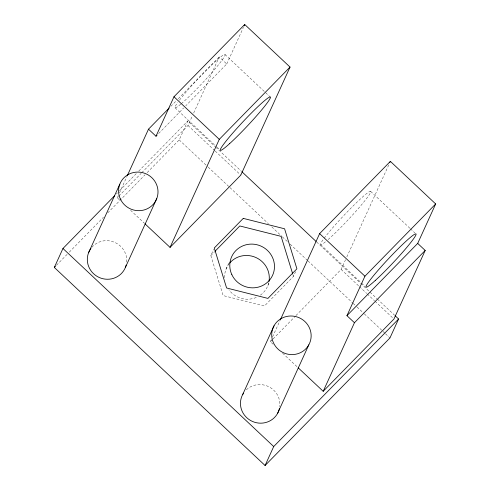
<?xml version="1.0" encoding="UTF-8"?>
<svg xmlns="http://www.w3.org/2000/svg" width="490" height="490" viewBox="0 0 490 490"><rect width="100%" height="100%" fill="white"/><g stroke="black" fill="none" stroke-linecap="round" stroke-linejoin="round"><path stroke-width="0.37" stroke-dasharray="2.45 1.84" d="M119.468 199.846L117.245 197.752L118.188 195.675M119.45 192.907L127.026 176.284M147.178 172.603L179.199 139.895L187.842 120.944L215.159 146.614M141.714 172.762L187.995 125.489L192.411 115.793M193.673 113.025L219.244 56.914L226.748 63.963L185.784 105.797M226.748 63.963L243.469 27.269M295.654 271.558L293.455 276.385L264.471 305.987L223.152 295.58L210.823 255.566L213.646 249.367M225.982 269.267L229.032 262.573M267.926 285.431L269.757 281.419M273.163 344.28L270.388 341.671L271.331 339.595M272.593 336.82L280.17 320.203M295.917 315.591L341.138 269.408L345.554 259.712M346.816 256.944L389.109 164.138M170.839 106.355L176.155 100.922M178.286 98.753L219.244 56.914M158.656 133.513L183.658 107.972M116.326 193.985L117.392 192.895M119.529 190.714L136.606 173.27M138.737 171.09L187.842 120.944M117.245 197.752L118.304 196.668M118.837 196.123L141.181 173.307M56.454 265.268L67.13 254.365M69.261 252.185L103.421 217.297M107.69 212.936L145.046 174.783M210.823 255.566L214.51 251.799M270.388 341.671L272.514 339.497M273.046 338.951L295.39 316.136M224.971 54.488L270.278 97.063M370.612 191.351L409.842 228.218M410.393 228.738L414.816 232.891M175.046 107.794L216.488 146.737M217.039 147.257L219.251 149.334M320.693 244.663L361.026 282.565M361.577 283.085L364.891 286.197M215.716 147.141L241.362 171.243M316.632 241.974L360.119 282.84M360.677 283.367L376.847 298.563M377.404 299.084L394.689 315.327M187.995 125.489L214.675 150.565M215.232 151.085L240.798 175.12M341.138 269.408L358.925 286.123M359.482 286.644L366.704 293.437M367.261 293.957L374.489 300.75M375.046 301.27L393.39 318.512M179.199 139.895L207.638 166.618M208.195 167.139L229.381 187.051M229.939 187.578L268.41 223.728M271.754 226.87L281.787 236.303M282.344 236.829L287.367 241.546M290.154 244.161L307.438 260.404M307.996 260.931L352.598 302.845M353.155 303.371L356.5 306.513M357.057 307.034L363.745 313.324M364.303 313.845L384.938 333.237M385.495 333.757L389.954 337.947M130.585 210.29L144.483 223.354M282.614 353.161L297.069 366.747M292.781 274.204L293.455 276.385M268.759 282.712A22.479 21.75 24.5 0 1 260.098 295.36M256.307 297.442A22.479 21.75 24.5 0 1 228.873 289.768M224.616 277.659A22.479 21.75 24.5 0 1 228.701 264.282M91.863 247.26A19.833 19.19 24.5 0 1 114.611 242.329A19.833 19.19 24.5 0 1 126.671 262.273M246.286 389.838A19.833 19.19 24.5 0 1 268.808 386.733A19.833 19.19 24.5 0 1 279.772 406.596M324.184 238.22A36.523 3.044 -46.8 0 1 360.273 199.075A36.523 3.044 -46.8 0 1 364.891 200.68A36.523 3.044 -46.8 0 1 328.092 239.579M325.403 241.858A36.523 3.044 -46.8 0 1 323.768 238.783M179.444 100.162A36.523 3.044 -46.8 0 1 215.943 61.011A36.523 3.044 -46.8 0 1 218.148 65.182A36.523 3.044 -46.8 0 1 181.312 103.702M180.767 104.156A36.523 3.044 -46.8 0 1 177.729 102.459"/><path stroke-width="0.73" d="M395.246 315.854L398.591 318.996L389.954 337.947L265.072 465.5L54.323 267.448L62.959 248.491L114.727 195.62M88.555 252.773L119.805 184.191M127.345 175.585L148.495 129.176L169.24 107.99M148.495 129.176L155.998 136.226L173.981 96.763L244.731 24.5L290.037 67.075L240.798 175.12L170.048 247.383L145.034 223.875M125.514 267.154L156.769 198.573M244.1 25.884L244.731 24.5M170.048 247.383L219.287 139.338L290.037 67.075M242.777 394.364L274.033 325.789M280.488 319.511L319.621 233.632L390.371 161.369L435.677 203.944L417.694 243.407L346.945 315.67L354.448 322.72L323.192 391.296L298.177 367.788M389.74 162.754L390.371 161.369M277.579 413.389L308.829 344.813A19.833 19.19 24.5 0 0 290.778 315.995A19.833 19.19 24.5 0 0 274.688 345.095A19.833 19.19 24.5 0 0 308.829 344.813M265.072 465.5L273.708 446.543L398.591 318.996M346.945 315.67L364.928 276.207L435.677 203.944M417.694 243.407L425.198 250.457L393.942 319.033L323.192 391.296M155.998 136.226L157.057 135.142M54.323 267.448L55.388 266.358M215.037 251.26L239.806 225.964L281.125 236.37L292.561 273.475M354.448 322.72L425.198 250.457M173.981 96.763L219.287 139.338M319.621 233.632L364.928 276.207M241.919 171.763L316.075 241.448M62.959 248.491L273.708 446.543M229.583 263.167A22.479 21.75 24.5 0 1 256.05 257.587A22.479 21.75 24.5 0 1 269.035 281.303M126.169 265.102A19.833 19.19 24.5 0 1 98.784 277.285A19.833 19.19 24.5 0 1 90.969 248.381M279.392 408.715A19.833 19.19 24.5 0 1 252.558 421.492A19.833 19.19 24.5 0 1 243.518 393.139M243.261 218.381L214.277 247.989L226.607 287.998L267.926 298.404L296.909 268.802L284.58 228.787L243.261 218.381M120.344 198.964A19.833 19.19 24.5 0 0 154.356 202.964A19.833 19.19 24.5 0 0 140.158 172.217A19.833 19.19 24.5 0 0 120.344 198.964M229.602 143.65A36.523 3.044 -46.8 0 0 270.137 98.368A36.523 3.044 -46.8 0 0 236.211 129.139A36.523 3.044 -46.8 0 0 229.602 143.65M375.242 280.513A36.523 3.044 -46.8 0 0 415.777 235.237A36.523 3.044 -46.8 0 0 381.857 266.003A36.523 3.044 -46.8 0 0 375.242 280.513M231.837 274.633A22.479 21.75 24.5 0 0 270.388 279.043A22.479 21.75 24.5 0 0 254.188 244.247A22.479 21.75 24.5 0 0 231.837 274.633"/></g></svg>
